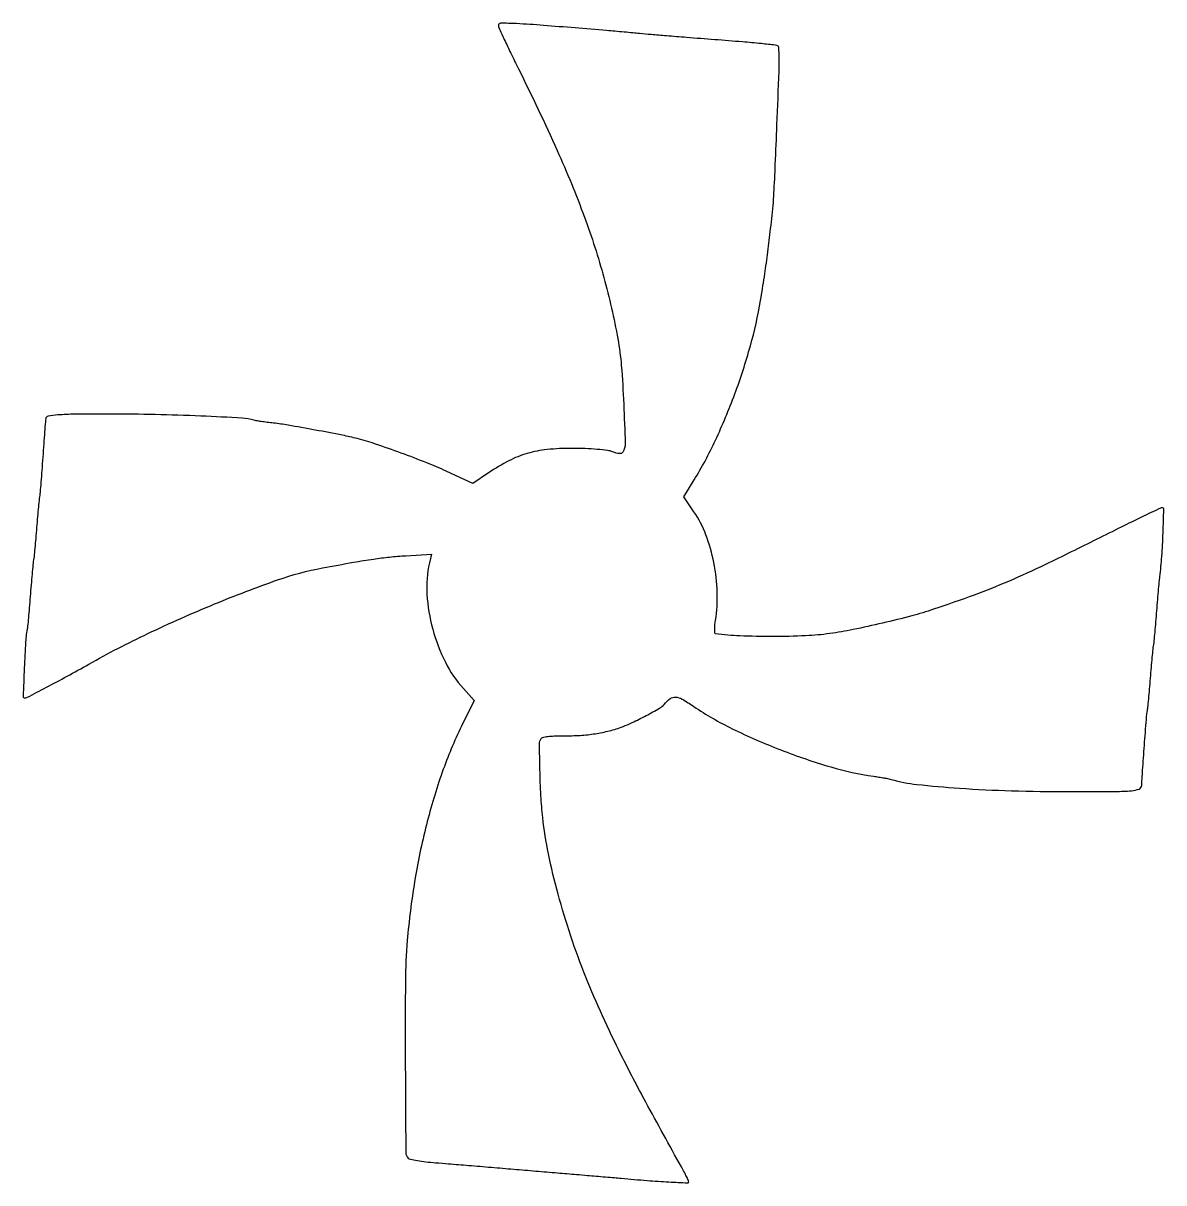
# Model space of a CAD drawing. Extents: x 0 to 372, y 0 to 378.
import ezdxf

# ---------------------------------------------------------------- set-up
doc = ezdxf.new("R2010")
doc.units = 0

msp = doc.modelspace()

# ---------------------------------------------------------------- linework, layer by layer
msp.add_lwpolyline([(155, 377.185732, 0.106627), (155.158424, 376.451288, 0.001733), (156.920261, 372.593086, 0.004436), (159.031798, 368.116107, 0.002919), (161.537059, 363.000736, -0.009277), (174.131191, 336.435558, -0.017918), (183.038073, 314.663073, -0.021164), (189.345849, 294.982503, -0.021742), (193.90281, 275.013993, -0.025304), (195.042718, 266.314689, -0.008896), (195.821982, 253.74233, -0.003956), (196.288476, 240.860954, -0.1465), (195.534152, 238.055259, -0.181026), (195.096361, 237.716153, -0.086885), (194.381212, 237.624444, -0.059365), (193.412661, 237.785108, -0.027951), (192.214598, 238.207376, 0.066805), (190.564978, 238.648577, 0.01049), (187.213038, 239.008437, 0.011497), (183.21907, 239.260296, 0.009808), (179, 239.346243, 0.025104), (170.876205, 238.944251, 0.046478), (164.398235, 237.681418, 0.048009), (158.404844, 235.27812, 0.028767), (151.79892, 231.364683), (146.626117, 227.883644), (137.966916, 231.906881, 0.014472), (131.676322, 234.611132, 0.006534), (123.285378, 237.807836, 0.00643), (114.95493, 240.736525, 0.017794), (109, 242.511105, 0.014927), (104.194786, 243.606788, 0.002792), (95.321301, 245.301855, 0.002727), (86.433816, 246.898121, 0.015969), (81.73413, 247.561962, -0.00429), (79.643417, 247.807633, -0.005222), (77.690291, 248.074894, -0.004426), (76.053556, 248.331126, -0.036123), (75.317924, 248.50831, 0.063858), (71.538532, 249.200066, 0.002744), (58.011495, 249.849877, 0.005065), (43.100631, 250.332914, 0.005513), (28.598041, 250.495758, 0.002135), (16.98594, 250.44854, 0.015591), (11.425907, 250.228717, 0.027128), (8.282264, 249.833897, 0.321905), (7.475672, 249, 0.016551), (7.359576, 247.975127, 0.000885), (7.104562, 244.709375, 0.001386), (6.81883, 240.822895, 0.00101), (6.521831, 236.5, -0.001481), (6.220737, 232.177112, -0.002032), (5.922587, 228.290625, -0.001303), (5.650273, 225.026559, -0.024136), (5.511777, 224, 0.020449), (5.371056, 223.011958, 0.001535), (5.106991, 220.312455, 0.002121), (4.815466, 217.089177, 0.00161), (4.522229, 213.553037, -0.001738), (4.227766, 210.013079, -0.002271), (3.932532, 206.778039, -0.001676), (3.663751, 204.06926, -0.021122), (3.515884, 203.053037, 0.022171), (3.368467, 202.02479, 0.001603), (3.096433, 199.16558, 0.002243), (2.798116, 195.751864, 0.001694), (2.5, 192, -0.001515), (2.203536, 188.251944, -0.002021), (1.91022, 184.85, -0.001415), (1.644692, 181.999352, -0.020723), (1.506767, 181, 0.028838), (0.933164, 176.279799, 0.005733), (0.492723, 167.785079, 0.001198), (0.138595, 158.45583, 0.424663), (0.578504, 158, 0.120509), (1.493398, 158.223755, 0.001117), (7.710265, 161.475793, 0.003967), (14.461754, 165.09539, 0.003418), (21.5, 169.003626, -0.017541), (40.728983, 178.981449, -0.01322), (62.500455, 188.629163, -0.013137), (83.051376, 196.468439, -0.038387), (97.698511, 200.387005, -0.002163), (107.773547, 202.223962, -0.007549), (114.297137, 203.28292, -0.010827), (119.490467, 203.931126, -0.010168), (124.816813, 204.36985), (133.133626, 204.884879), (132.499146, 201.99611, 0.070091), (131.717912, 191.770277, 0.050121), (133.592169, 180.43487, 0.049944), (137.69895, 169.649646, 0.067874), (143.56581, 161.058837), (147.06154, 157.189481), (142.980503, 148.844741, 0.029346), (136.685356, 133.795234, 0.022393), (131.531704, 116.695278, 0.021279), (127.680991, 98.211892, 0.019742), (125.298807, 79, 0.019087), (124.684148, 65.564787, 0.003031), (124.644976, 39.194354, 0.000519), (124.809517, 9.894841, 0.205137), (125.623673, 8.028342, 0.140305), (126.30791, 7.675564, 0.008567), (128.592579, 7.259572, 0.012224), (131.371573, 6.87213, 0.00871), (134.5, 6.568798, -0.000673), (138.720033, 6.227992, -0.00019), (145.290625, 5.685934, -0.000192), (152.713299, 5.067867, -0.000203), (160, 4.455331, 0.000076), (167.176567, 3.850217, 0.000078), (174.26875, 3.254422, 0.000076), (180.408511, 2.740542, 0.00034), (184, 2.442948, -0.000672), (186.81785, 2.207573, -0.000508), (189.9125, 1.941721, -0.000513), (192.819482, 1.686012, -0.00119), (195, 1.486721, 0.003907), (203.464171, 0.759498, 0.00663), (210.559113, 0.300294, 0.001781), (216.638232, 0.009421, 0.427234), (217, 0.355525, 0.110207), (216.915036, 0.736316, 0.004439), (216.298487, 2.019426, 0.007604), (215.526834, 3.530953, 0.005293), (214.611869, 5.214517, -0.002888), (203.001485, 26.335251, -0.007624), (195.008224, 41.629071, -0.010063), (188.911698, 54.372365, -0.010859), (183.492864, 67.033983, -0.014873), (178.56241, 80.419306, -0.014822), (174.430386, 94.089252, -0.015502), (171.313418, 107.23003, -0.022515), (169.451773, 119, -0.014118), (168.851725, 126.159838, -0.00843), (168.522586, 134.700759, -0.00349), (168.399607, 143.078615, -0.144331), (168.89289, 144.800636, -0.203142), (169.430083, 145.17155, -0.018127), (171.084161, 145.450747, -0.02134), (173.157337, 145.634273, -0.014989), (175.5, 145.670931, 0.017009), (180.988936, 145.779003, 0.022246), (185.983103, 146.270945, 0.023875), (190.603397, 147.1615, 0.026311), (194.967234, 148.467361, 0.025067), (198.546817, 149.953427, 0.011056), (203.126784, 152.255358, 0.007813), (207.477718, 154.651921, 0.086667), (209, 155.913435, -0.055661), (211.002987, 157.79327, -0.180624), (212.722944, 158.297342, -0.114768), (214.845337, 157.638853, -0.016701), (218.69355, 155.211313, 0.035747), (231.165538, 147.992121, 0.020818), (247.018279, 141.071548, 0.020833), (263.342694, 135.510556, 0.036715), (277.259152, 132.4968, -0.004488), (278.992759, 132.236836, -0.0047), (280.694876, 131.949518, -0.004517), (282.159779, 131.674376, -0.020752), (283, 131.472147, 0.041969), (291.339672, 129.835338, 0.010385), (305.230783, 128.59369, 0.009902), (322.150113, 127.771187, 0.007193), (341, 127.5, 0.00129), (356.111685, 127.538983, 0.019843), (361.313686, 127.772403, 0.070846), (363.759619, 128.334737, 0.295818), (364.605898, 129.5, -0.004212), (364.966117, 135.366686, -0.001575), (365.56691, 143.593702, -0.000649), (366.220873, 152.032032, -0.026131), (366.462587, 153.868118, 0.020148), (366.61464, 154.925257, 0.001723), (366.885479, 157.648805, 0.002277), (367.182663, 160.901321, 0.001762), (367.477771, 164.446963, -0.001673), (367.771771, 167.986922, -0.002186), (368.065604, 171.221961, -0.001613), (368.332418, 173.930908, -0.020348), (368.477771, 174.946963, 0.020965), (368.622022, 175.964265, 0.001647), (368.883274, 178.687545, 0.002239), (369.169772, 181.93972, 0.001711), (369.455083, 185.5, -0.001454), (369.74694, 189.165647, -0.00157), (370.053081, 192.7375, -0.001479), (370.334416, 195.800306, -0.007551), (370.521551, 197.5, 0.013584), (371.168287, 204.10593, 0.008743), (371.575521, 211.79134, 0.002198), (371.814732, 219.491459, 0.422044), (371.31957, 220, 0.112244), (370.705192, 219.86032, 0.000514), (364.715793, 216.980882, 0.002398), (357.914121, 213.662032, 0.001508), (349.997247, 209.722152, -0.004031), (333.250364, 201.493112, -0.010812), (321.160533, 195.991691, -0.012759), (310.043491, 191.552658, -0.007945), (296.80299, 186.891388, -0.015989), (289.659358, 184.754721, -0.007193), (280.159609, 182.386942, -0.007209), (270.544412, 180.282527, -0.015097), (263, 178.980815, -0.02451), (255.108349, 178.255469, -0.010124), (244.381332, 178.015173, -0.010121), (233.657383, 178.209209, -0.024621), (225.779407, 178.900807, -0.344182), (225.531206, 179.156241, -0.024183), (225.46765, 180.219299, -0.02611), (225.524637, 181.613564, -0.015896), (225.730006, 183.25, 0.047403), (226.30023, 192.450562, 0.040686), (225.194822, 202.09093, 0.041613), (222.597292, 211.169485, 0.057686), (218.713524, 218.682704), (215.420708, 223.575808), (218.763833, 229.037904, 0.028137), (225.719912, 241.98615, 0.020556), (232.012867, 257.054311, 0.02043), (237.095826, 272.725064, 0.026292), (240.403286, 287.5, 0.00402), (241.653942, 295.268886, 0.005147), (242.674195, 302.442271, 0.004921), (243.580559, 309.887319, 0.003206), (244.487272, 318.5, 0.012188), (244.784461, 322.503132, 0.00128), (245.227262, 331.884019, 0.001294), (245.766458, 344.708836, 0.000518), (246.44119, 362.273876, 0.007747), (246.506967, 365.281538, 0.011997), (246.461204, 367.878633, 0.006348), (246.344013, 370.034419, 0.242126), (246.1013, 370.437393, 0.111503), (245.22264, 370.739815, 0.002402), (240.670878, 371.217634, 0.004313), (234.51366, 371.7805, 0.001441), (225.5, 372.5, -0.000349), (216.299848, 373.214165, -0.000922), (209.713923, 373.74224, -0.001263), (204.778103, 374.159715, -0.002762), (201, 374.509922, 0.001438), (198.835311, 374.716361, 0.000643), (195.985938, 374.976139, 0.000636), (192.971926, 375.243154, 0.000864), (190.25, 375.476066, 0.000843), (169.680522, 377.165463, 0.00795), (160.838704, 377.735327, 0.009774), (155.704666, 377.883826, 0.416961)], format="xyb", close=True)

doc.saveas('drawing.dxf')
